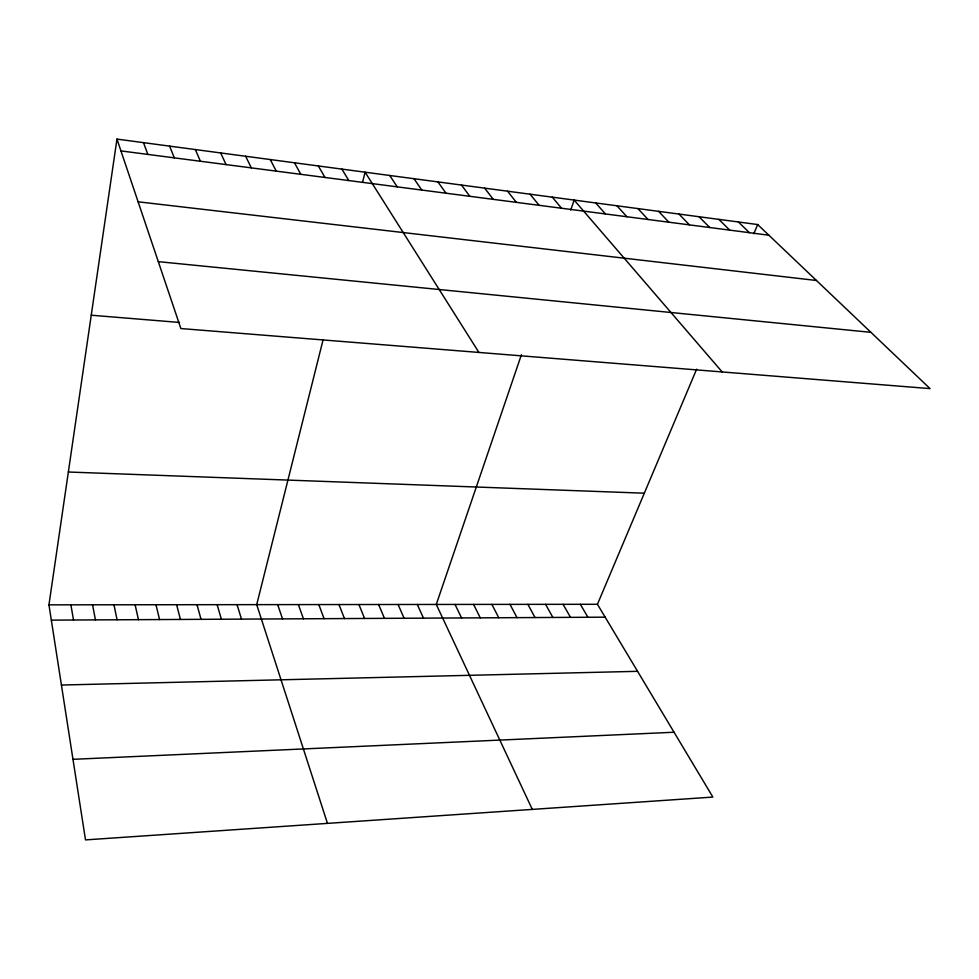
<?xml version="1.0" encoding="UTF-8"?>
<svg xmlns="http://www.w3.org/2000/svg" width="979" height="979" viewBox="0 0 979 979"><rect width="100%" height="100%" fill="white"/><g stroke="black" fill="none" stroke-linecap="round" stroke-linejoin="round"><path stroke-width="1.47" d="M696.644 369.181L597.435 604.288L712.871 797.077L85.503 839.896L48.95 604.851L116.966 139.104L757.685 224.558L930.05 388.614L180.87 328.54L116.966 139.104M323.082 339.835L256.718 604.63L327.463 823.376M362.573 182.241L365.094 172.194L478.927 352.44M521.415 354.728L436.279 604.447L532.295 809.4M570.745 210.032L574.147 200.083L722.172 371.947M753.781 233.81L757.685 224.558M72.972 759.325L674.054 732.243M61.42 685.031L637.574 671.325M51.324 620.135L605.144 617.174M48.95 604.851L597.435 604.288M68.346 472.013L644.317 493.196M91.243 315.214L179.512 322.446M158.304 261.65L870.918 332.334M138.112 201.809L816.437 280.483M120.943 150.913L768.882 235.217M738.399 221.988L749.437 232.684M718.855 219.382L729.722 230.126M699.043 216.738L709.738 227.52M678.949 214.058L689.461 224.889M658.573 211.342L668.902 222.209M637.916 208.588L648.049 219.492M616.966 205.786L626.89 216.738M595.709 202.959L605.426 213.948M552.266 197.158L561.554 208.246M530.067 194.197L539.123 205.321M507.55 191.199L516.361 202.359M484.691 188.152L493.257 199.361M461.488 185.055L469.798 196.302M437.931 181.91L445.983 193.206M414.019 178.729L421.802 190.061M389.74 175.486L397.241 186.867M341.891 169.098L348.818 180.564M580.339 604.3L587.926 617.259M318.346 165.965L324.991 177.468M563.06 604.324L570.512 617.357M545.584 604.337L552.878 617.455M294.471 162.771L300.81 174.311M527.889 604.361L535.048 617.553M509.998 604.373L517.01 617.651M270.228 159.54L276.274 171.117M491.899 604.398L498.752 617.749M473.579 604.41L480.273 617.847M245.631 156.261L251.358 167.886M455.039 604.435L461.574 617.945M220.667 152.932L226.076 164.594M417.287 604.471L423.491 618.141M398.074 604.496L404.094 618.251M195.335 149.554L200.389 161.254M378.616 604.508L384.466 618.361M358.926 604.532L364.58 618.459M169.6 146.128L174.323 157.852M338.991 604.557L344.461 618.569M318.811 604.569L324.073 618.679M143.485 142.64L147.841 154.413M298.375 604.594L303.441 618.789M277.681 604.618L282.539 618.899M237.053 604.655L241.495 619.12M217.142 604.679L221.389 619.23M196.999 604.692L201.038 619.34M176.612 604.716L180.43 619.45M155.979 604.741L159.565 619.56M135.102 604.765L138.455 619.67M113.956 604.777L117.076 619.793M92.552 604.802L95.44 619.903M70.892 604.826L73.523 620.025"/></g></svg>
